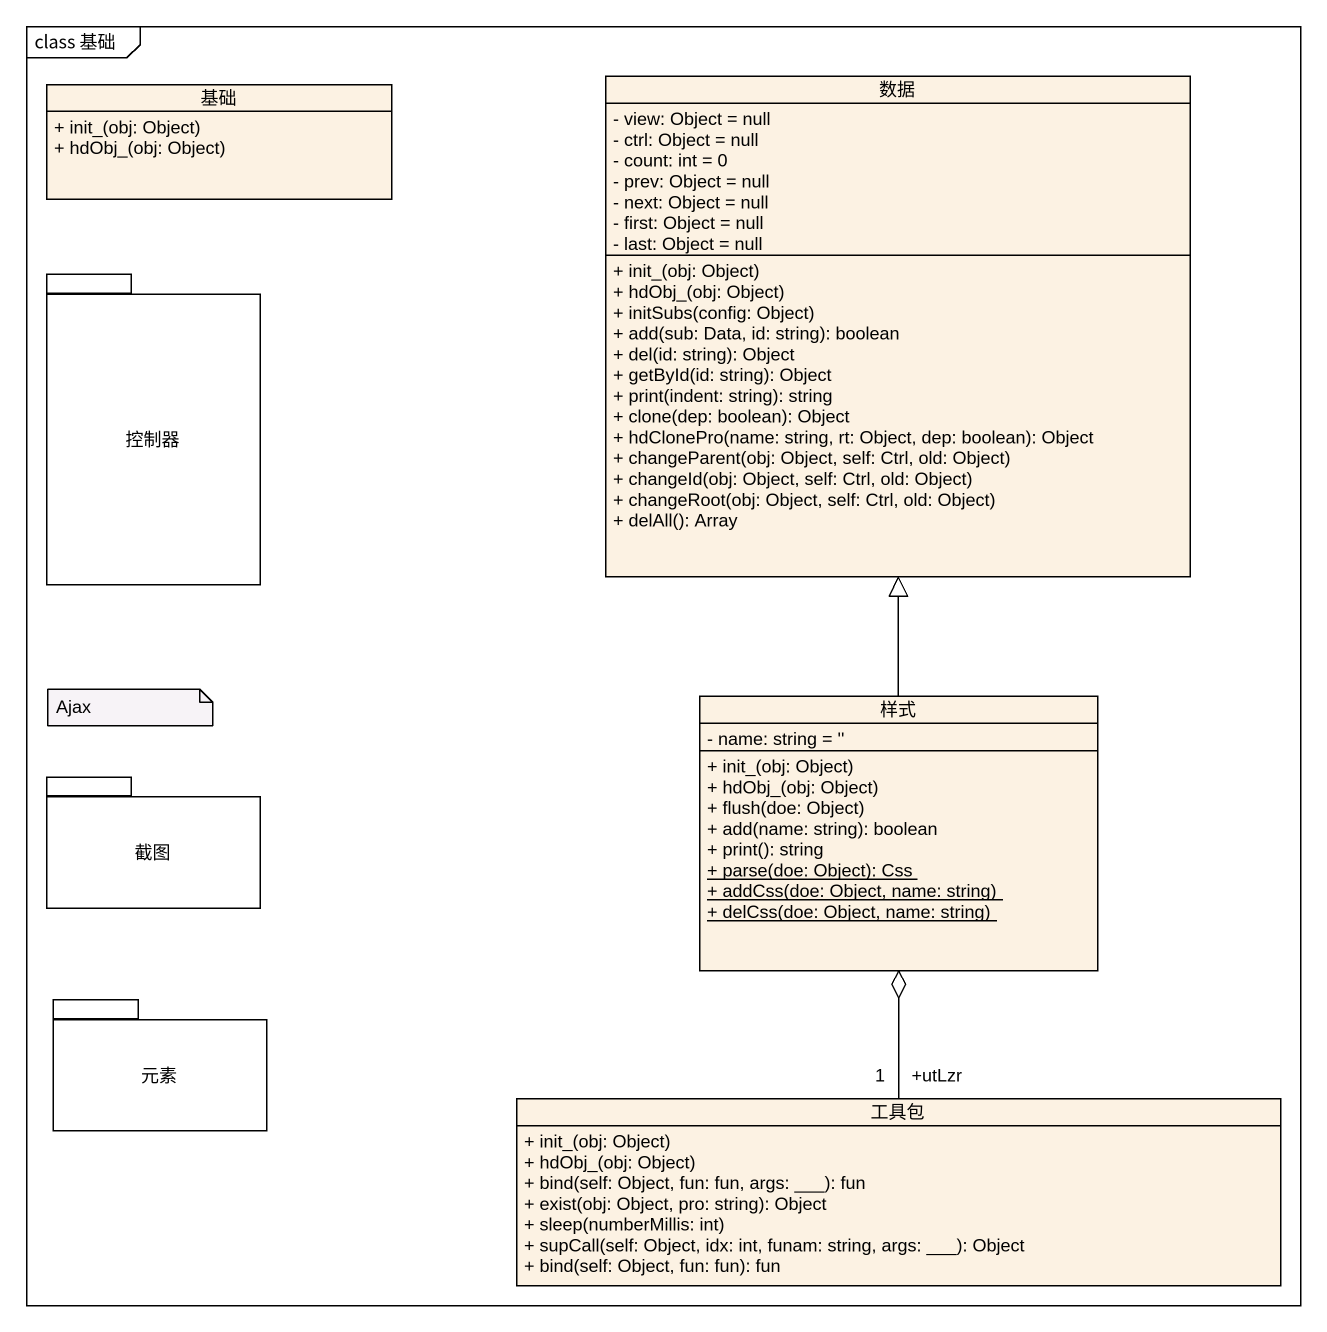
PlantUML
@startuml
mainframe class 基础
hide circle
hide empty members
skinparam classAttributeIconSize 0
class 基础 {
  + init_(obj: Object)
  + hdObj_(obj: Object)
}
class 数据 {
  - view: Object = null
  - ctrl: Object = null
  - count: int = 0
  - prev: Object = null
  - next: Object = null
  - first: Object = null
  - last: Object = null
  + init_(obj: Object)
  + hdObj_(obj: Object)
  + initSubs(config: Object)
  + add(sub: Data, id: string): boolean
  + del(id: string): Object
  + getById(id: string): Object
  + print(indent: string): string
  + clone(dep: boolean): Object
  + hdClonePro(name: string, rt: Object, dep: boolean): Object
  + changeParent(obj: Object, self: Ctrl, old: Object)
  + changeId(obj: Object, self: Ctrl, old: Object)
  + changeRoot(obj: Object, self: Ctrl, old: Object)
  + delAll(): Array
}
package 控制器 {
}
class 样式 {
  - name: string = ''
  + init_(obj: Object)
  + hdObj_(obj: Object)
  + flush(doe: Object)
  + add(name: string): boolean
  + print(): string
  {static} + parse(doe: Object): Css
  {static} + addCss(doe: Object, name: string)
  {static} + delCss(doe: Object, name: string)
}
package 截图 {
}
package 元素 {
}
class 工具包 {
  + init_(obj: Object)
  + hdObj_(obj: Object)
  + bind(self: Object, fun: fun, args: ___): fun
  + exist(obj: Object, pro: string): Object
  + sleep(numberMillis: int)
  + supCall(self: Object, idx: int, funam: string, args: ___): Object
  + bind(self: Object, fun: fun): fun
}
样式 -up-|> 数据
工具包 "+utLzr\n1" -up-o 样式
note as N1
  Ajax
end note
@enduml
